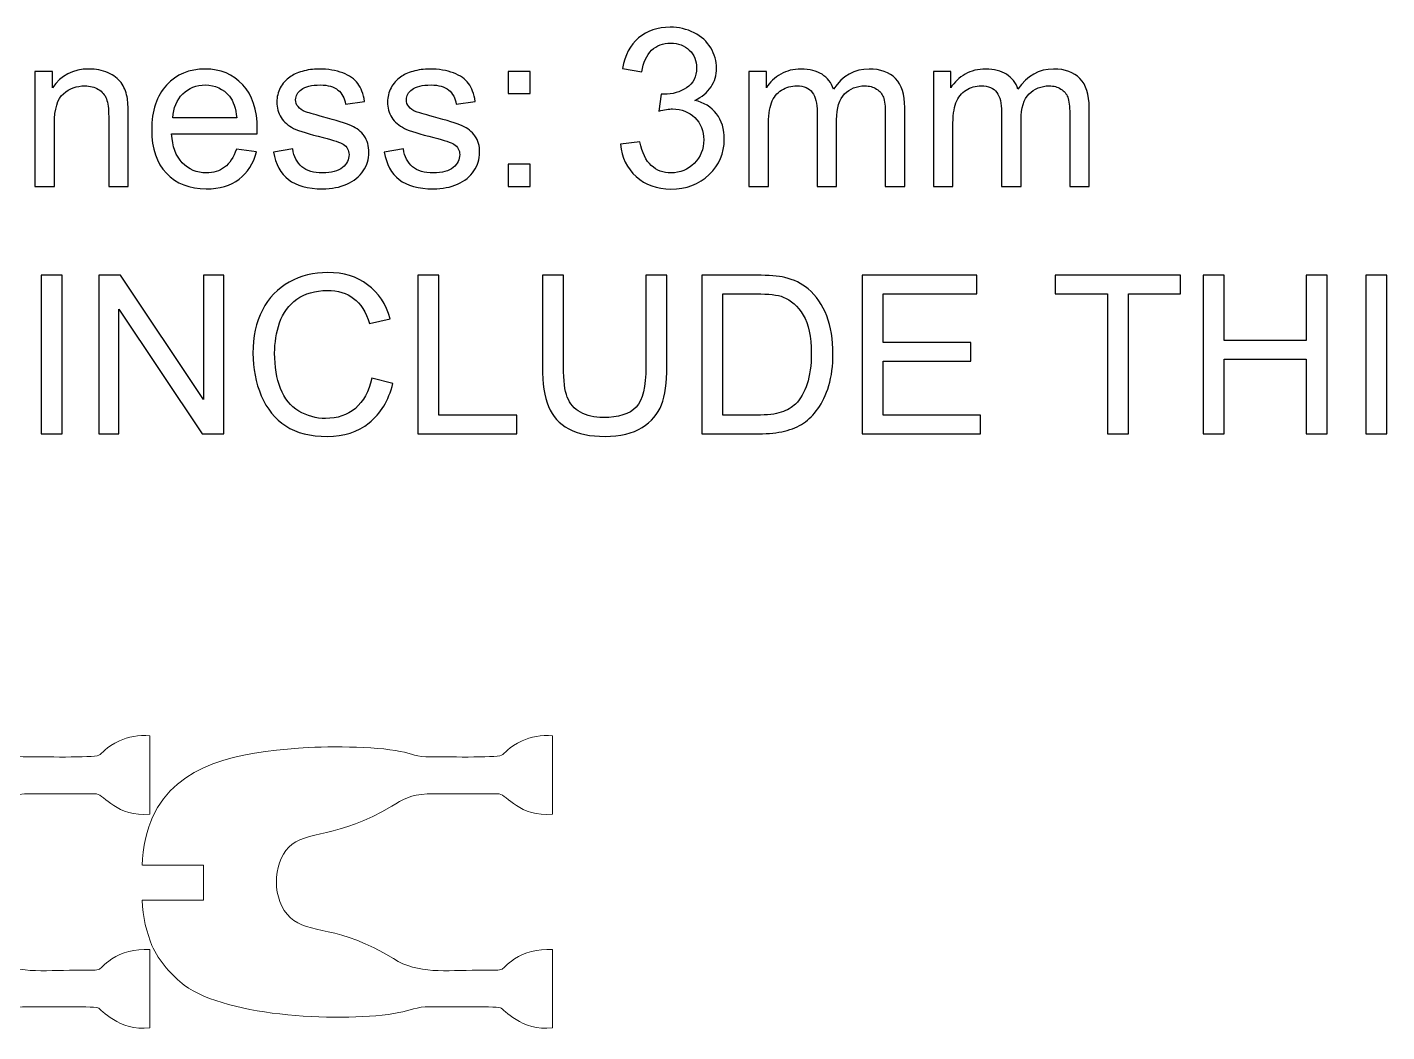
# Model space of a CAD drawing. Header units: centimetres. Extents: x -30.3 to 10.2, y 11.2 to 20.1.
# Drawn here: x -20.66 to -10.26, y 12.38 to 20.06 of the extents above; entities that cross this region are included whole.
import ezdxf

# ---------------------------------------------------------------- set-up
doc = ezdxf.new("R2010")
doc.units = ezdxf.units.CM
doc.header["$MEASUREMENT"] = 0
doc.layers.add('Layer 1', color=7, linetype='Continuous')

msp = doc.modelspace()

# ---------------------------------------------------------------- linework, layer by layer
at = {"layer": 'Layer 1', "color": 22}
for points, knots in [([(-16.12195, 19.16342), (-16.12195, 19.16342), (-15.97294, 19.18374), (-15.97294, 19.18374), (-15.97294, 19.18374), (-15.95572, 19.09908), (-15.92693, 19.03812), (-15.88601, 19.00086), (-15.88601, 19.00086), (-15.84509, 18.96361), (-15.79486, 18.94498), (-15.73531, 18.94498), (-15.73531, 18.94498), (-15.66475, 18.94498), (-15.6052, 18.96925), (-15.55722, 19.0178), (-15.55722, 19.0178), (-15.50925, 19.06634), (-15.48526, 19.12645), (-15.48526, 19.19814), (-15.48526, 19.19814), (-15.48526, 19.26643), (-15.50755, 19.32288), (-15.55243, 19.36747), (-15.55243, 19.36747), (-15.59702, 19.41178), (-15.65374, 19.43407), (-15.72289, 19.43407), (-15.72289, 19.43407), (-15.75111, 19.43407), (-15.78611, 19.42843), (-15.82816, 19.41742), (-15.82816, 19.41742), (-15.82816, 19.41742), (-15.81151, 19.54781), (-15.81151, 19.54781), (-15.81151, 19.54781), (-15.80163, 19.54668), (-15.79344, 19.54612), (-15.78752, 19.54612), (-15.78752, 19.54612), (-15.72374, 19.54612), (-15.66673, 19.56277), (-15.61564, 19.59579), (-15.61564, 19.59579), (-15.56484, 19.62881), (-15.53944, 19.67961), (-15.53944, 19.74819), (-15.53944, 19.74819), (-15.53944, 19.80265), (-15.55807, 19.84781), (-15.59504, 19.88365), (-15.59504, 19.88365), (-15.63201, 19.91949), (-15.67971, 19.93727), (-15.73813, 19.93727), (-15.73813, 19.93727), (-15.79627, 19.93727), (-15.84453, 19.91893), (-15.88319, 19.88224), (-15.88319, 19.88224), (-15.92185, 19.84555), (-15.94669, 19.79052), (-15.9577, 19.71714), (-15.9577, 19.71714), (-15.9577, 19.71714), (-16.10671, 19.74423), (-16.10671, 19.74423), (-16.10671, 19.74423), (-16.08837, 19.84414), (-16.04716, 19.92175), (-15.98253, 19.97679), (-15.98253, 19.97679), (-15.91819, 20.03182), (-15.83775, 20.05919), (-15.7418, 20.05919), (-15.7418, 20.05919), (-15.67576, 20.05919), (-15.6148, 20.04508), (-15.5592, 20.01658), (-15.5592, 20.01658), (-15.50332, 19.98836), (-15.4607, 19.94969), (-15.43135, 19.90087), (-15.43135, 19.90087), (-15.40172, 19.85176), (-15.38704, 19.79983), (-15.38704, 19.7448), (-15.38704, 19.7448), (-15.38704, 19.69259), (-15.40116, 19.64518), (-15.4291, 19.60228), (-15.4291, 19.60228), (-15.45732, 19.55938), (-15.49909, 19.52523), (-15.55412, 19.49983), (-15.55412, 19.49983), (-15.48244, 19.48346), (-15.42684, 19.44903), (-15.38704, 19.39682), (-15.38704, 19.39682), (-15.34753, 19.34489), (-15.32778, 19.27942), (-15.32778, 19.20124), (-15.32778, 19.20124), (-15.32778, 19.09541), (-15.36644, 19.00538), (-15.44349, 18.93172), (-15.44349, 18.93172), (-15.52082, 18.85806), (-15.61847, 18.82137), (-15.73644, 18.82137), (-15.73644, 18.82137), (-15.84283, 18.82137), (-15.93117, 18.85326), (-16.00144, 18.91676), (-16.00144, 18.91676), (-16.072, 18.98026), (-16.11207, 19.06239), (-16.12195, 19.16342)], [0, 0, 0, 0, 0.03225806, 0.03225806, 0.03225806, 0.03225806, 0.06451613, 0.06451613, 0.06451613, 0.06451613, 0.09677419, 0.09677419, 0.09677419, 0.09677419, 0.12903226, 0.12903226, 0.12903226, 0.12903226, 0.16129032, 0.16129032, 0.16129032, 0.16129032, 0.19354839, 0.19354839, 0.19354839, 0.19354839, 0.22580645, 0.22580645, 0.22580645, 0.22580645, 0.25806452, 0.25806452, 0.25806452, 0.25806452, 0.29032258, 0.29032258, 0.29032258, 0.29032258, 0.32258065, 0.32258065, 0.32258065, 0.32258065, 0.35483871, 0.35483871, 0.35483871, 0.35483871, 0.38709677, 0.38709677, 0.38709677, 0.38709677, 0.41935484, 0.41935484, 0.41935484, 0.41935484, 0.4516129, 0.4516129, 0.4516129, 0.4516129, 0.48387097, 0.48387097, 0.48387097, 0.48387097, 0.51612903, 0.51612903, 0.51612903, 0.51612903, 0.5483871, 0.5483871, 0.5483871, 0.5483871, 0.58064516, 0.58064516, 0.58064516, 0.58064516, 0.61290323, 0.61290323, 0.61290323, 0.61290323, 0.64516129, 0.64516129, 0.64516129, 0.64516129, 0.67741935, 0.67741935, 0.67741935, 0.67741935, 0.70967742, 0.70967742, 0.70967742, 0.70967742, 0.74193548, 0.74193548, 0.74193548, 0.74193548, 0.77419355, 0.77419355, 0.77419355, 0.77419355, 0.80645161, 0.80645161, 0.80645161, 0.80645161, 0.83870968, 0.83870968, 0.83870968, 0.83870968, 0.87096774, 0.87096774, 0.87096774, 0.87096774, 0.90322581, 0.90322581, 0.90322581, 0.90322581, 0.93548387, 0.93548387, 0.93548387, 0.93548387, 1, 1, 1, 1]), ([(-20.59911, 18.84169), (-20.59911, 18.84169), (-20.59911, 19.72053), (-20.59911, 19.72053), (-20.59911, 19.72053), (-20.59911, 19.72053), (-20.46534, 19.72053), (-20.46534, 19.72053), (-20.46534, 19.72053), (-20.46534, 19.72053), (-20.46534, 19.59579), (-20.46534, 19.59579), (-20.46534, 19.59579), (-20.40099, 19.69146), (-20.30786, 19.73915), (-20.18622, 19.73915), (-20.18622, 19.73915), (-20.13316, 19.73915), (-20.08462, 19.72956), (-20.04031, 19.71065), (-20.04031, 19.71065), (-19.996, 19.69174), (-19.9627, 19.66662), (-19.94069, 19.63586), (-19.94069, 19.63586), (-19.91867, 19.6051), (-19.90315, 19.56841), (-19.8944, 19.52608), (-19.8944, 19.52608), (-19.88904, 19.49842), (-19.88622, 19.45016), (-19.88622, 19.3813), (-19.88622, 19.3813), (-19.88622, 19.3813), (-19.88622, 18.84169), (-19.88622, 18.84169), (-19.88622, 18.84169), (-19.88622, 18.84169), (-20.03523, 18.84169), (-20.03523, 18.84169), (-20.03523, 18.84169), (-20.03523, 18.84169), (-20.03523, 19.37565), (-20.03523, 19.37565), (-20.03523, 19.37565), (-20.03523, 19.43633), (-20.04088, 19.48177), (-20.05245, 19.51168), (-20.05245, 19.51168), (-20.06402, 19.5416), (-20.08462, 19.56559), (-20.11397, 19.58365), (-20.11397, 19.58365), (-20.14332, 19.60143), (-20.17804, 19.61046), (-20.21755, 19.61046), (-20.21755, 19.61046), (-20.28076, 19.61046), (-20.33523, 19.59042), (-20.38124, 19.55007), (-20.38124, 19.55007), (-20.42724, 19.50999), (-20.4501, 19.43351), (-20.4501, 19.32118), (-20.4501, 19.32118), (-20.4501, 19.32118), (-20.4501, 18.84169), (-20.4501, 18.84169), (-20.4501, 18.84169), (-20.4501, 18.84169), (-20.59911, 18.84169), (-20.59911, 18.84169)], [0, 0, 0, 0, 0.05263158, 0.05263158, 0.05263158, 0.05263158, 0.10526316, 0.10526316, 0.10526316, 0.10526316, 0.15789474, 0.15789474, 0.15789474, 0.15789474, 0.21052632, 0.21052632, 0.21052632, 0.21052632, 0.26315789, 0.26315789, 0.26315789, 0.26315789, 0.31578947, 0.31578947, 0.31578947, 0.31578947, 0.36842105, 0.36842105, 0.36842105, 0.36842105, 0.42105263, 0.42105263, 0.42105263, 0.42105263, 0.47368421, 0.47368421, 0.47368421, 0.47368421, 0.52631579, 0.52631579, 0.52631579, 0.52631579, 0.57894737, 0.57894737, 0.57894737, 0.57894737, 0.63157895, 0.63157895, 0.63157895, 0.63157895, 0.68421053, 0.68421053, 0.68421053, 0.68421053, 0.73684211, 0.73684211, 0.73684211, 0.73684211, 0.78947368, 0.78947368, 0.78947368, 0.78947368, 0.84210526, 0.84210526, 0.84210526, 0.84210526, 0.89473684, 0.89473684, 0.89473684, 0.89473684, 1, 1, 1, 1]), ([(-19.0579, 19.12617), (-19.0579, 19.12617), (-18.90381, 19.10585), (-18.90381, 19.10585), (-18.90381, 19.10585), (-18.9278, 19.01639), (-18.97267, 18.94668), (-19.03815, 18.89729), (-19.03815, 18.89729), (-19.10362, 18.8479), (-19.18716, 18.82306), (-19.28904, 18.82306), (-19.28904, 18.82306), (-19.41717, 18.82306), (-19.51877, 18.86257), (-19.59384, 18.9416), (-19.59384, 18.9416), (-19.66891, 19.02034), (-19.70645, 19.13125), (-19.70645, 19.27377), (-19.70645, 19.27377), (-19.70645, 19.42109), (-19.66863, 19.53567), (-19.59271, 19.61695), (-19.59271, 19.61695), (-19.51679, 19.69852), (-19.4183, 19.73915), (-19.29723, 19.73915), (-19.29723, 19.73915), (-19.1801, 19.73915), (-19.08443, 19.69936), (-19.01021, 19.61949), (-19.01021, 19.61949), (-18.93598, 19.53962), (-18.89873, 19.4273), (-18.89873, 19.28252), (-18.89873, 19.28252), (-18.89873, 19.27377), (-18.89901, 19.26051), (-18.89958, 19.24301), (-18.89958, 19.24301), (-18.89958, 19.24301), (-19.55405, 19.24301), (-19.55405, 19.24301), (-19.55405, 19.24301), (-19.5484, 19.14677), (-19.52131, 19.07283), (-19.4722, 19.02175), (-19.4722, 19.02175), (-19.42338, 18.97067), (-19.36214, 18.94498), (-19.28904, 18.94498), (-19.28904, 18.94498), (-19.23457, 18.94498), (-19.18801, 18.95938), (-19.14962, 18.98816), (-19.14962, 18.98816), (-19.11096, 19.01695), (-19.08048, 19.06295), (-19.0579, 19.12617)], [0, 0, 0, 0, 0.0625, 0.0625, 0.0625, 0.0625, 0.125, 0.125, 0.125, 0.125, 0.1875, 0.1875, 0.1875, 0.1875, 0.25, 0.25, 0.25, 0.25, 0.3125, 0.3125, 0.3125, 0.3125, 0.375, 0.375, 0.375, 0.375, 0.4375, 0.4375, 0.4375, 0.4375, 0.5, 0.5, 0.5, 0.5, 0.5625, 0.5625, 0.5625, 0.5625, 0.625, 0.625, 0.625, 0.625, 0.6875, 0.6875, 0.6875, 0.6875, 0.75, 0.75, 0.75, 0.75, 0.8125, 0.8125, 0.8125, 0.8125, 0.875, 0.875, 0.875, 0.875, 1, 1, 1, 1]), ([(-18.77484, 19.10416), (-18.77484, 19.10416), (-18.62752, 19.12786), (-18.62752, 19.12786), (-18.62752, 19.12786), (-18.61933, 19.06888), (-18.59619, 19.02372), (-18.55837, 18.99211), (-18.55837, 18.99211), (-18.52056, 18.96079), (-18.4675, 18.94498), (-18.39976, 18.94498), (-18.39976, 18.94498), (-18.33118, 18.94498), (-18.28038, 18.95881), (-18.24708, 18.98675), (-18.24708, 18.98675), (-18.21406, 19.01441), (-18.19741, 19.04715), (-18.19741, 19.08468), (-18.19741, 19.08468), (-18.19741, 19.11827), (-18.21237, 19.1448), (-18.242, 19.16399), (-18.242, 19.16399), (-18.26289, 19.17725), (-18.31369, 19.1939), (-18.3944, 19.2145), (-18.3944, 19.2145), (-18.50334, 19.24188), (-18.57869, 19.26559), (-18.62103, 19.28562), (-18.62103, 19.28562), (-18.66308, 19.30594), (-18.69497, 19.3336), (-18.7167, 19.36916), (-18.7167, 19.36916), (-18.73843, 19.40444), (-18.74944, 19.44367), (-18.74944, 19.48657), (-18.74944, 19.48657), (-18.74944, 19.5258), (-18.74041, 19.56192), (-18.72263, 19.59522), (-18.72263, 19.59522), (-18.70456, 19.62852), (-18.68029, 19.65618), (-18.64953, 19.6782), (-18.64953, 19.6782), (-18.62639, 19.69513), (-18.59478, 19.70952), (-18.55499, 19.72137), (-18.55499, 19.72137), (-18.51491, 19.73323), (-18.4723, 19.73915), (-18.42658, 19.73915), (-18.42658, 19.73915), (-18.35771, 19.73915), (-18.29732, 19.72928), (-18.24539, 19.70924), (-18.24539, 19.70924), (-18.19318, 19.68948), (-18.1548, 19.66239), (-18.12996, 19.62852), (-18.12996, 19.62852), (-18.10541, 19.59438), (-18.08819, 19.54894), (-18.07888, 19.49193), (-18.07888, 19.49193), (-18.07888, 19.49193), (-18.2245, 19.47161), (-18.2245, 19.47161), (-18.2245, 19.47161), (-18.231, 19.51733), (-18.25019, 19.55317), (-18.2818, 19.57885), (-18.2818, 19.57885), (-18.3134, 19.60454), (-18.358, 19.61724), (-18.41585, 19.61724), (-18.41585, 19.61724), (-18.48387, 19.61724), (-18.53269, 19.60595), (-18.56176, 19.58337), (-18.56176, 19.58337), (-18.59083, 19.56079), (-18.6055, 19.53426), (-18.6055, 19.50406), (-18.6055, 19.50406), (-18.6055, 19.48487), (-18.59958, 19.46738), (-18.58744, 19.45185), (-18.58744, 19.45185), (-18.57531, 19.43605), (-18.5564, 19.42278), (-18.53043, 19.41234), (-18.53043, 19.41234), (-18.51548, 19.4067), (-18.47201, 19.394), (-18.3992, 19.37424), (-18.3992, 19.37424), (-18.29421, 19.3463), (-18.22084, 19.32316), (-18.17907, 19.30538), (-18.17907, 19.30538), (-18.1373, 19.2876), (-18.10456, 19.26135), (-18.08085, 19.22749), (-18.08085, 19.22749), (-18.05686, 19.19334), (-18.04501, 19.151), (-18.04501, 19.10021), (-18.04501, 19.10021), (-18.04501, 19.05082), (-18.0594, 19.00425), (-18.08847, 18.96051), (-18.08847, 18.96051), (-18.11754, 18.91676), (-18.15931, 18.88289), (-18.21378, 18.85891), (-18.21378, 18.85891), (-18.26853, 18.83492), (-18.33034, 18.82306), (-18.3992, 18.82306), (-18.3992, 18.82306), (-18.51322, 18.82306), (-18.60042, 18.84677), (-18.66025, 18.8939), (-18.66025, 18.8939), (-18.72009, 18.94131), (-18.75819, 19.01131), (-18.77484, 19.10416)], [0, 0, 0, 0, 0.02941176, 0.02941176, 0.02941176, 0.02941176, 0.05882353, 0.05882353, 0.05882353, 0.05882353, 0.08823529, 0.08823529, 0.08823529, 0.08823529, 0.11764706, 0.11764706, 0.11764706, 0.11764706, 0.14705882, 0.14705882, 0.14705882, 0.14705882, 0.17647059, 0.17647059, 0.17647059, 0.17647059, 0.20588235, 0.20588235, 0.20588235, 0.20588235, 0.23529412, 0.23529412, 0.23529412, 0.23529412, 0.26470588, 0.26470588, 0.26470588, 0.26470588, 0.29411765, 0.29411765, 0.29411765, 0.29411765, 0.32352941, 0.32352941, 0.32352941, 0.32352941, 0.35294118, 0.35294118, 0.35294118, 0.35294118, 0.38235294, 0.38235294, 0.38235294, 0.38235294, 0.41176471, 0.41176471, 0.41176471, 0.41176471, 0.44117647, 0.44117647, 0.44117647, 0.44117647, 0.47058824, 0.47058824, 0.47058824, 0.47058824, 0.5, 0.5, 0.5, 0.5, 0.52941176, 0.52941176, 0.52941176, 0.52941176, 0.55882353, 0.55882353, 0.55882353, 0.55882353, 0.58823529, 0.58823529, 0.58823529, 0.58823529, 0.61764706, 0.61764706, 0.61764706, 0.61764706, 0.64705882, 0.64705882, 0.64705882, 0.64705882, 0.67647059, 0.67647059, 0.67647059, 0.67647059, 0.70588235, 0.70588235, 0.70588235, 0.70588235, 0.73529412, 0.73529412, 0.73529412, 0.73529412, 0.76470588, 0.76470588, 0.76470588, 0.76470588, 0.79411765, 0.79411765, 0.79411765, 0.79411765, 0.82352941, 0.82352941, 0.82352941, 0.82352941, 0.85294118, 0.85294118, 0.85294118, 0.85294118, 0.88235294, 0.88235294, 0.88235294, 0.88235294, 0.91176471, 0.91176471, 0.91176471, 0.91176471, 0.94117647, 0.94117647, 0.94117647, 0.94117647, 1, 1, 1, 1]), ([(-17.92817, 19.10416), (-17.92817, 19.10416), (-17.78085, 19.12786), (-17.78085, 19.12786), (-17.78085, 19.12786), (-17.77266, 19.06888), (-17.74952, 19.02372), (-17.7117, 18.99211), (-17.7117, 18.99211), (-17.67389, 18.96079), (-17.62083, 18.94498), (-17.55309, 18.94498), (-17.55309, 18.94498), (-17.48451, 18.94498), (-17.43371, 18.95881), (-17.40041, 18.98675), (-17.40041, 18.98675), (-17.36739, 19.01441), (-17.35074, 19.04715), (-17.35074, 19.08468), (-17.35074, 19.08468), (-17.35074, 19.11827), (-17.3657, 19.1448), (-17.39533, 19.16399), (-17.39533, 19.16399), (-17.41622, 19.17725), (-17.46702, 19.1939), (-17.54773, 19.2145), (-17.54773, 19.2145), (-17.65667, 19.24188), (-17.73202, 19.26559), (-17.77436, 19.28562), (-17.77436, 19.28562), (-17.81641, 19.30594), (-17.8483, 19.3336), (-17.87003, 19.36916), (-17.87003, 19.36916), (-17.89176, 19.40444), (-17.90277, 19.44367), (-17.90277, 19.48657), (-17.90277, 19.48657), (-17.90277, 19.5258), (-17.89374, 19.56192), (-17.87596, 19.59522), (-17.87596, 19.59522), (-17.85789, 19.62852), (-17.83362, 19.65618), (-17.80286, 19.6782), (-17.80286, 19.6782), (-17.77972, 19.69513), (-17.74811, 19.70952), (-17.70832, 19.72137), (-17.70832, 19.72137), (-17.66824, 19.73323), (-17.62563, 19.73915), (-17.57991, 19.73915), (-17.57991, 19.73915), (-17.51104, 19.73915), (-17.45065, 19.72928), (-17.39872, 19.70924), (-17.39872, 19.70924), (-17.34651, 19.68948), (-17.30813, 19.66239), (-17.28329, 19.62852), (-17.28329, 19.62852), (-17.25874, 19.59438), (-17.24152, 19.54894), (-17.23221, 19.49193), (-17.23221, 19.49193), (-17.23221, 19.49193), (-17.37783, 19.47161), (-17.37783, 19.47161), (-17.37783, 19.47161), (-17.38433, 19.51733), (-17.40352, 19.55317), (-17.43513, 19.57885), (-17.43513, 19.57885), (-17.46673, 19.60454), (-17.51133, 19.61724), (-17.56918, 19.61724), (-17.56918, 19.61724), (-17.6372, 19.61724), (-17.68602, 19.60595), (-17.71509, 19.58337), (-17.71509, 19.58337), (-17.74416, 19.56079), (-17.75883, 19.53426), (-17.75883, 19.50406), (-17.75883, 19.50406), (-17.75883, 19.48487), (-17.75291, 19.46738), (-17.74077, 19.45185), (-17.74077, 19.45185), (-17.72864, 19.43605), (-17.70973, 19.42278), (-17.68376, 19.41234), (-17.68376, 19.41234), (-17.66881, 19.4067), (-17.62534, 19.394), (-17.55253, 19.37424), (-17.55253, 19.37424), (-17.44754, 19.3463), (-17.37417, 19.32316), (-17.3324, 19.30538), (-17.3324, 19.30538), (-17.29063, 19.2876), (-17.25789, 19.26135), (-17.23418, 19.22749), (-17.23418, 19.22749), (-17.21019, 19.19334), (-17.19834, 19.151), (-17.19834, 19.10021), (-17.19834, 19.10021), (-17.19834, 19.05082), (-17.21273, 19.00425), (-17.2418, 18.96051), (-17.2418, 18.96051), (-17.27087, 18.91676), (-17.31264, 18.88289), (-17.36711, 18.85891), (-17.36711, 18.85891), (-17.42186, 18.83492), (-17.48367, 18.82306), (-17.55253, 18.82306), (-17.55253, 18.82306), (-17.66655, 18.82306), (-17.75375, 18.84677), (-17.81358, 18.8939), (-17.81358, 18.8939), (-17.87342, 18.94131), (-17.91152, 19.01131), (-17.92817, 19.10416)], [0, 0, 0, 0, 0.02941176, 0.02941176, 0.02941176, 0.02941176, 0.05882353, 0.05882353, 0.05882353, 0.05882353, 0.08823529, 0.08823529, 0.08823529, 0.08823529, 0.11764706, 0.11764706, 0.11764706, 0.11764706, 0.14705882, 0.14705882, 0.14705882, 0.14705882, 0.17647059, 0.17647059, 0.17647059, 0.17647059, 0.20588235, 0.20588235, 0.20588235, 0.20588235, 0.23529412, 0.23529412, 0.23529412, 0.23529412, 0.26470588, 0.26470588, 0.26470588, 0.26470588, 0.29411765, 0.29411765, 0.29411765, 0.29411765, 0.32352941, 0.32352941, 0.32352941, 0.32352941, 0.35294118, 0.35294118, 0.35294118, 0.35294118, 0.38235294, 0.38235294, 0.38235294, 0.38235294, 0.41176471, 0.41176471, 0.41176471, 0.41176471, 0.44117647, 0.44117647, 0.44117647, 0.44117647, 0.47058824, 0.47058824, 0.47058824, 0.47058824, 0.5, 0.5, 0.5, 0.5, 0.52941176, 0.52941176, 0.52941176, 0.52941176, 0.55882353, 0.55882353, 0.55882353, 0.55882353, 0.58823529, 0.58823529, 0.58823529, 0.58823529, 0.61764706, 0.61764706, 0.61764706, 0.61764706, 0.64705882, 0.64705882, 0.64705882, 0.64705882, 0.67647059, 0.67647059, 0.67647059, 0.67647059, 0.70588235, 0.70588235, 0.70588235, 0.70588235, 0.73529412, 0.73529412, 0.73529412, 0.73529412, 0.76470588, 0.76470588, 0.76470588, 0.76470588, 0.79411765, 0.79411765, 0.79411765, 0.79411765, 0.82352941, 0.82352941, 0.82352941, 0.82352941, 0.85294118, 0.85294118, 0.85294118, 0.85294118, 0.88235294, 0.88235294, 0.88235294, 0.88235294, 0.91176471, 0.91176471, 0.91176471, 0.91176471, 0.94117647, 0.94117647, 0.94117647, 0.94117647, 1, 1, 1, 1]), ([(-16.98159, 19.5512), (-16.98159, 19.5512), (-16.98159, 19.72053), (-16.98159, 19.72053), (-16.98159, 19.72053), (-16.98159, 19.72053), (-16.81226, 19.72053), (-16.81226, 19.72053), (-16.81226, 19.72053), (-16.81226, 19.72053), (-16.81226, 19.5512), (-16.81226, 19.5512), (-16.81226, 19.5512), (-16.81226, 19.5512), (-16.98159, 19.5512), (-16.98159, 19.5512)], [0, 0, 0, 0, 0.2, 0.2, 0.2, 0.2, 0.4, 0.4, 0.4, 0.4, 0.6, 0.6, 0.6, 0.6, 1, 1, 1, 1]), ([(-15.13954, 18.84169), (-15.13954, 18.84169), (-15.13954, 19.72053), (-15.13954, 19.72053), (-15.13954, 19.72053), (-15.13954, 19.72053), (-15.00577, 19.72053), (-15.00577, 19.72053), (-15.00577, 19.72053), (-15.00577, 19.72053), (-15.00577, 19.59635), (-15.00577, 19.59635), (-15.00577, 19.59635), (-14.97839, 19.63925), (-14.9417, 19.67396), (-14.89598, 19.69993), (-14.89598, 19.69993), (-14.85026, 19.72617), (-14.79833, 19.73915), (-14.73991, 19.73915), (-14.73991, 19.73915), (-14.675, 19.73915), (-14.62166, 19.72561), (-14.58018, 19.6988), (-14.58018, 19.6988), (-14.53869, 19.6717), (-14.50934, 19.63417), (-14.49241, 19.58563), (-14.49241, 19.58563), (-14.42241, 19.68807), (-14.33182, 19.73915), (-14.22006, 19.73915), (-14.22006, 19.73915), (-14.13257, 19.73915), (-14.06512, 19.71517), (-14.01827, 19.66691), (-14.01827, 19.66691), (-13.97114, 19.61865), (-13.94744, 19.54442), (-13.94744, 19.44423), (-13.94744, 19.44423), (-13.94744, 19.44423), (-13.94744, 18.84169), (-13.94744, 18.84169), (-13.94744, 18.84169), (-13.94744, 18.84169), (-14.09645, 18.84169), (-14.09645, 18.84169), (-14.09645, 18.84169), (-14.09645, 18.84169), (-14.09645, 19.39484), (-14.09645, 19.39484), (-14.09645, 19.39484), (-14.09645, 19.45411), (-14.10153, 19.49701), (-14.11112, 19.52326), (-14.11112, 19.52326), (-14.12072, 19.5495), (-14.13822, 19.57039), (-14.1639, 19.58647), (-14.1639, 19.58647), (-14.1893, 19.60256), (-14.21922, 19.61046), (-14.25336, 19.61046), (-14.25336, 19.61046), (-14.31545, 19.61046), (-14.36682, 19.58986), (-14.40774, 19.54894), (-14.40774, 19.54894), (-14.44866, 19.50773), (-14.46898, 19.44198), (-14.46898, 19.35166), (-14.46898, 19.35166), (-14.46898, 19.35166), (-14.46898, 18.84169), (-14.46898, 18.84169), (-14.46898, 18.84169), (-14.46898, 18.84169), (-14.61799, 18.84169), (-14.61799, 18.84169), (-14.61799, 18.84169), (-14.61799, 18.84169), (-14.61799, 19.41206), (-14.61799, 19.41206), (-14.61799, 19.41206), (-14.61799, 19.4781), (-14.63013, 19.52777), (-14.6544, 19.56079), (-14.6544, 19.56079), (-14.67867, 19.59381), (-14.71847, 19.61046), (-14.7735, 19.61046), (-14.7735, 19.61046), (-14.81527, 19.61046), (-14.85393, 19.59946), (-14.88949, 19.57744), (-14.88949, 19.57744), (-14.92505, 19.55543), (-14.95073, 19.52326), (-14.96682, 19.48064), (-14.96682, 19.48064), (-14.98262, 19.43831), (-14.99053, 19.37706), (-14.99053, 19.2972), (-14.99053, 19.2972), (-14.99053, 19.2972), (-14.99053, 18.84169), (-14.99053, 18.84169), (-14.99053, 18.84169), (-14.99053, 18.84169), (-15.13954, 18.84169), (-15.13954, 18.84169)], [0, 0, 0, 0, 0.03448276, 0.03448276, 0.03448276, 0.03448276, 0.06896552, 0.06896552, 0.06896552, 0.06896552, 0.10344828, 0.10344828, 0.10344828, 0.10344828, 0.13793103, 0.13793103, 0.13793103, 0.13793103, 0.17241379, 0.17241379, 0.17241379, 0.17241379, 0.20689655, 0.20689655, 0.20689655, 0.20689655, 0.24137931, 0.24137931, 0.24137931, 0.24137931, 0.27586207, 0.27586207, 0.27586207, 0.27586207, 0.31034483, 0.31034483, 0.31034483, 0.31034483, 0.34482759, 0.34482759, 0.34482759, 0.34482759, 0.37931034, 0.37931034, 0.37931034, 0.37931034, 0.4137931, 0.4137931, 0.4137931, 0.4137931, 0.44827586, 0.44827586, 0.44827586, 0.44827586, 0.48275862, 0.48275862, 0.48275862, 0.48275862, 0.51724138, 0.51724138, 0.51724138, 0.51724138, 0.55172414, 0.55172414, 0.55172414, 0.55172414, 0.5862069, 0.5862069, 0.5862069, 0.5862069, 0.62068966, 0.62068966, 0.62068966, 0.62068966, 0.65517241, 0.65517241, 0.65517241, 0.65517241, 0.68965517, 0.68965517, 0.68965517, 0.68965517, 0.72413793, 0.72413793, 0.72413793, 0.72413793, 0.75862069, 0.75862069, 0.75862069, 0.75862069, 0.79310345, 0.79310345, 0.79310345, 0.79310345, 0.82758621, 0.82758621, 0.82758621, 0.82758621, 0.86206897, 0.86206897, 0.86206897, 0.86206897, 0.89655172, 0.89655172, 0.89655172, 0.89655172, 0.93103448, 0.93103448, 0.93103448, 0.93103448, 1, 1, 1, 1]), ([(-13.729, 18.84169), (-13.729, 18.84169), (-13.729, 19.72053), (-13.729, 19.72053), (-13.729, 19.72053), (-13.729, 19.72053), (-13.59523, 19.72053), (-13.59523, 19.72053), (-13.59523, 19.72053), (-13.59523, 19.72053), (-13.59523, 19.59635), (-13.59523, 19.59635), (-13.59523, 19.59635), (-13.56785, 19.63925), (-13.53116, 19.67396), (-13.48544, 19.69993), (-13.48544, 19.69993), (-13.43972, 19.72617), (-13.38779, 19.73915), (-13.32937, 19.73915), (-13.32937, 19.73915), (-13.26446, 19.73915), (-13.21112, 19.72561), (-13.16964, 19.6988), (-13.16964, 19.6988), (-13.12815, 19.6717), (-13.0988, 19.63417), (-13.08187, 19.58563), (-13.08187, 19.58563), (-13.01187, 19.68807), (-12.92128, 19.73915), (-12.80952, 19.73915), (-12.80952, 19.73915), (-12.72203, 19.73915), (-12.65458, 19.71517), (-12.60773, 19.66691), (-12.60773, 19.66691), (-12.5606, 19.61865), (-12.5369, 19.54442), (-12.5369, 19.44423), (-12.5369, 19.44423), (-12.5369, 19.44423), (-12.5369, 18.84169), (-12.5369, 18.84169), (-12.5369, 18.84169), (-12.5369, 18.84169), (-12.68591, 18.84169), (-12.68591, 18.84169), (-12.68591, 18.84169), (-12.68591, 18.84169), (-12.68591, 19.39484), (-12.68591, 19.39484), (-12.68591, 19.39484), (-12.68591, 19.45411), (-12.69099, 19.49701), (-12.70058, 19.52326), (-12.70058, 19.52326), (-12.71018, 19.5495), (-12.72768, 19.57039), (-12.75336, 19.58647), (-12.75336, 19.58647), (-12.77876, 19.60256), (-12.80868, 19.61046), (-12.84282, 19.61046), (-12.84282, 19.61046), (-12.90491, 19.61046), (-12.95628, 19.58986), (-12.9972, 19.54894), (-12.9972, 19.54894), (-13.03812, 19.50773), (-13.05844, 19.44198), (-13.05844, 19.35166), (-13.05844, 19.35166), (-13.05844, 19.35166), (-13.05844, 18.84169), (-13.05844, 18.84169), (-13.05844, 18.84169), (-13.05844, 18.84169), (-13.20745, 18.84169), (-13.20745, 18.84169), (-13.20745, 18.84169), (-13.20745, 18.84169), (-13.20745, 19.41206), (-13.20745, 19.41206), (-13.20745, 19.41206), (-13.20745, 19.4781), (-13.21959, 19.52777), (-13.24386, 19.56079), (-13.24386, 19.56079), (-13.26813, 19.59381), (-13.30793, 19.61046), (-13.36296, 19.61046), (-13.36296, 19.61046), (-13.40473, 19.61046), (-13.44339, 19.59946), (-13.47895, 19.57744), (-13.47895, 19.57744), (-13.51451, 19.55543), (-13.54019, 19.52326), (-13.55628, 19.48064), (-13.55628, 19.48064), (-13.57208, 19.43831), (-13.57999, 19.37706), (-13.57999, 19.2972), (-13.57999, 19.2972), (-13.57999, 19.2972), (-13.57999, 18.84169), (-13.57999, 18.84169), (-13.57999, 18.84169), (-13.57999, 18.84169), (-13.729, 18.84169), (-13.729, 18.84169)], [0, 0, 0, 0, 0.03448276, 0.03448276, 0.03448276, 0.03448276, 0.06896552, 0.06896552, 0.06896552, 0.06896552, 0.10344828, 0.10344828, 0.10344828, 0.10344828, 0.13793103, 0.13793103, 0.13793103, 0.13793103, 0.17241379, 0.17241379, 0.17241379, 0.17241379, 0.20689655, 0.20689655, 0.20689655, 0.20689655, 0.24137931, 0.24137931, 0.24137931, 0.24137931, 0.27586207, 0.27586207, 0.27586207, 0.27586207, 0.31034483, 0.31034483, 0.31034483, 0.31034483, 0.34482759, 0.34482759, 0.34482759, 0.34482759, 0.37931034, 0.37931034, 0.37931034, 0.37931034, 0.4137931, 0.4137931, 0.4137931, 0.4137931, 0.44827586, 0.44827586, 0.44827586, 0.44827586, 0.48275862, 0.48275862, 0.48275862, 0.48275862, 0.51724138, 0.51724138, 0.51724138, 0.51724138, 0.55172414, 0.55172414, 0.55172414, 0.55172414, 0.5862069, 0.5862069, 0.5862069, 0.5862069, 0.62068966, 0.62068966, 0.62068966, 0.62068966, 0.65517241, 0.65517241, 0.65517241, 0.65517241, 0.68965517, 0.68965517, 0.68965517, 0.68965517, 0.72413793, 0.72413793, 0.72413793, 0.72413793, 0.75862069, 0.75862069, 0.75862069, 0.75862069, 0.79310345, 0.79310345, 0.79310345, 0.79310345, 0.82758621, 0.82758621, 0.82758621, 0.82758621, 0.86206897, 0.86206897, 0.86206897, 0.86206897, 0.89655172, 0.89655172, 0.89655172, 0.89655172, 0.93103448, 0.93103448, 0.93103448, 0.93103448, 1, 1, 1, 1]), ([(-19.54558, 19.36493), (-19.54558, 19.36493), (-19.05621, 19.36493), (-19.05621, 19.36493), (-19.05621, 19.36493), (-19.0627, 19.43887), (-19.08161, 19.49419), (-19.11237, 19.53116), (-19.11237, 19.53116), (-19.1595, 19.58845), (-19.22103, 19.61724), (-19.29638, 19.61724), (-19.29638, 19.61724), (-19.36468, 19.61724), (-19.42197, 19.59438), (-19.46853, 19.54866), (-19.46853, 19.54866), (-19.51482, 19.50294), (-19.5405, 19.44169), (-19.54558, 19.36493)], [0, 0, 0, 0, 0.16666667, 0.16666667, 0.16666667, 0.16666667, 0.33333333, 0.33333333, 0.33333333, 0.33333333, 0.5, 0.5, 0.5, 0.5, 0.66666667, 0.66666667, 0.66666667, 0.66666667, 1, 1, 1, 1]), ([(-16.98159, 18.84169), (-16.98159, 18.84169), (-16.98159, 19.01102), (-16.98159, 19.01102), (-16.98159, 19.01102), (-16.98159, 19.01102), (-16.81226, 19.01102), (-16.81226, 19.01102), (-16.81226, 19.01102), (-16.81226, 19.01102), (-16.81226, 18.84169), (-16.81226, 18.84169), (-16.81226, 18.84169), (-16.81226, 18.84169), (-16.98159, 18.84169), (-16.98159, 18.84169)], [0, 0, 0, 0, 0.2, 0.2, 0.2, 0.2, 0.4, 0.4, 0.4, 0.4, 0.6, 0.6, 0.6, 0.6, 1, 1, 1, 1]), ([(-20.55255, 16.94997), (-20.55255, 16.94997), (-20.55255, 18.16239), (-20.55255, 18.16239), (-20.55255, 18.16239), (-20.55255, 18.16239), (-20.39168, 18.16239), (-20.39168, 18.16239), (-20.39168, 18.16239), (-20.39168, 18.16239), (-20.39168, 16.94997), (-20.39168, 16.94997), (-20.39168, 16.94997), (-20.39168, 16.94997), (-20.55255, 16.94997), (-20.55255, 16.94997)], [0, 0, 0, 0, 0.2, 0.2, 0.2, 0.2, 0.4, 0.4, 0.4, 0.4, 0.6, 0.6, 0.6, 0.6, 1, 1, 1, 1]), ([(-20.11088, 16.94997), (-20.11088, 16.94997), (-20.11088, 18.16239), (-20.11088, 18.16239), (-20.11088, 18.16239), (-20.11088, 18.16239), (-19.94606, 18.16239), (-19.94606, 18.16239), (-19.94606, 18.16239), (-19.94606, 18.16239), (-19.30993, 17.21074), (-19.30993, 17.21074), (-19.30993, 17.21074), (-19.30993, 17.21074), (-19.30993, 18.16239), (-19.30993, 18.16239), (-19.30993, 18.16239), (-19.30993, 18.16239), (-19.15584, 18.16239), (-19.15584, 18.16239), (-19.15584, 18.16239), (-19.15584, 18.16239), (-19.15584, 16.94997), (-19.15584, 16.94997), (-19.15584, 16.94997), (-19.15584, 16.94997), (-19.32066, 16.94997), (-19.32066, 16.94997), (-19.32066, 16.94997), (-19.32066, 16.94997), (-19.95678, 17.90162), (-19.95678, 17.90162), (-19.95678, 17.90162), (-19.95678, 17.90162), (-19.95678, 16.94997), (-19.95678, 16.94997), (-19.95678, 16.94997), (-19.95678, 16.94997), (-20.11088, 16.94997), (-20.11088, 16.94997)], [0, 0, 0, 0, 0.09090909, 0.09090909, 0.09090909, 0.09090909, 0.18181818, 0.18181818, 0.18181818, 0.18181818, 0.27272727, 0.27272727, 0.27272727, 0.27272727, 0.36363636, 0.36363636, 0.36363636, 0.36363636, 0.45454545, 0.45454545, 0.45454545, 0.45454545, 0.54545455, 0.54545455, 0.54545455, 0.54545455, 0.63636364, 0.63636364, 0.63636364, 0.63636364, 0.72727273, 0.72727273, 0.72727273, 0.72727273, 0.81818182, 0.81818182, 0.81818182, 0.81818182, 1, 1, 1, 1]), ([(-18.02272, 17.37528), (-18.02272, 17.37528), (-17.86185, 17.33464), (-17.86185, 17.33464), (-17.86185, 17.33464), (-17.89543, 17.20284), (-17.95583, 17.10265), (-18.04304, 17.03351), (-18.04304, 17.03351), (-18.13024, 16.96436), (-18.23692, 16.92965), (-18.36307, 16.92965), (-18.36307, 16.92965), (-18.49346, 16.92965), (-18.59958, 16.95618), (-18.68142, 17.00952), (-18.68142, 17.00952), (-18.76326, 17.06258), (-18.82535, 17.13962), (-18.86797, 17.24038), (-18.86797, 17.24038), (-18.91058, 17.34141), (-18.93203, 17.4495), (-18.93203, 17.56521), (-18.93203, 17.56521), (-18.93203, 17.69137), (-18.90804, 17.80143), (-18.85978, 17.89541), (-18.85978, 17.89541), (-18.81152, 17.98939), (-18.74294, 18.06079), (-18.65405, 18.10962), (-18.65405, 18.10962), (-18.56515, 18.15844), (-18.46721, 18.18271), (-18.36053, 18.18271), (-18.36053, 18.18271), (-18.23918, 18.18271), (-18.1373, 18.15195), (-18.05489, 18.09015), (-18.05489, 18.09015), (-17.9722, 18.02834), (-17.91462, 17.9417), (-17.88217, 17.82994), (-17.88217, 17.82994), (-17.88217, 17.82994), (-18.03965, 17.79268), (-18.03965, 17.79268), (-18.03965, 17.79268), (-18.06759, 17.88074), (-18.10851, 17.94508), (-18.16185, 17.98516), (-18.16185, 17.98516), (-18.21519, 18.02552), (-18.28236, 18.04555), (-18.36336, 18.04555), (-18.36336, 18.04555), (-18.45621, 18.04555), (-18.5341, 18.02326), (-18.59647, 17.97867), (-18.59647, 17.97867), (-18.65884, 17.93408), (-18.70287, 17.87396), (-18.72799, 17.79889), (-18.72799, 17.79889), (-18.75339, 17.72354), (-18.76609, 17.64593), (-18.76609, 17.56606), (-18.76609, 17.56606), (-18.76609, 17.46305), (-18.75113, 17.37302), (-18.72121, 17.29626), (-18.72121, 17.29626), (-18.6913, 17.21921), (-18.64473, 17.16192), (-18.58151, 17.12382), (-18.58151, 17.12382), (-18.5183, 17.08572), (-18.45, 17.06681), (-18.37634, 17.06681), (-18.37634, 17.06681), (-18.28659, 17.06681), (-18.21096, 17.09277), (-18.14887, 17.14442), (-18.14887, 17.14442), (-18.08678, 17.19635), (-18.04473, 17.27311), (-18.02272, 17.37528)], [0, 0, 0, 0, 0.04347826, 0.04347826, 0.04347826, 0.04347826, 0.08695652, 0.08695652, 0.08695652, 0.08695652, 0.13043478, 0.13043478, 0.13043478, 0.13043478, 0.17391304, 0.17391304, 0.17391304, 0.17391304, 0.2173913, 0.2173913, 0.2173913, 0.2173913, 0.26086957, 0.26086957, 0.26086957, 0.26086957, 0.30434783, 0.30434783, 0.30434783, 0.30434783, 0.34782609, 0.34782609, 0.34782609, 0.34782609, 0.39130435, 0.39130435, 0.39130435, 0.39130435, 0.43478261, 0.43478261, 0.43478261, 0.43478261, 0.47826087, 0.47826087, 0.47826087, 0.47826087, 0.52173913, 0.52173913, 0.52173913, 0.52173913, 0.56521739, 0.56521739, 0.56521739, 0.56521739, 0.60869565, 0.60869565, 0.60869565, 0.60869565, 0.65217391, 0.65217391, 0.65217391, 0.65217391, 0.69565217, 0.69565217, 0.69565217, 0.69565217, 0.73913043, 0.73913043, 0.73913043, 0.73913043, 0.7826087, 0.7826087, 0.7826087, 0.7826087, 0.82608696, 0.82608696, 0.82608696, 0.82608696, 0.86956522, 0.86956522, 0.86956522, 0.86956522, 0.91304348, 0.91304348, 0.91304348, 0.91304348, 1, 1, 1, 1]), ([(-17.67022, 16.94997), (-17.67022, 16.94997), (-17.67022, 18.16239), (-17.67022, 18.16239), (-17.67022, 18.16239), (-17.67022, 18.16239), (-17.50935, 18.16239), (-17.50935, 18.16239), (-17.50935, 18.16239), (-17.50935, 18.16239), (-17.50935, 17.09221), (-17.50935, 17.09221), (-17.50935, 17.09221), (-17.50935, 17.09221), (-16.9133, 17.09221), (-16.9133, 17.09221), (-16.9133, 17.09221), (-16.9133, 17.09221), (-16.9133, 16.94997), (-16.9133, 16.94997), (-16.9133, 16.94997), (-16.9133, 16.94997), (-17.67022, 16.94997), (-17.67022, 16.94997)], [0, 0, 0, 0, 0.14285714, 0.14285714, 0.14285714, 0.14285714, 0.28571429, 0.28571429, 0.28571429, 0.28571429, 0.42857143, 0.42857143, 0.42857143, 0.42857143, 0.57142857, 0.57142857, 0.57142857, 0.57142857, 0.71428571, 0.71428571, 0.71428571, 0.71428571, 1, 1, 1, 1]), ([(-15.9275, 18.16239), (-15.9275, 18.16239), (-15.76664, 18.16239), (-15.76664, 18.16239), (-15.76664, 18.16239), (-15.76664, 18.16239), (-15.76664, 17.4622), (-15.76664, 17.4622), (-15.76664, 17.4622), (-15.76664, 17.34028), (-15.78046, 17.24348), (-15.80784, 17.1718), (-15.80784, 17.1718), (-15.8355, 17.10039), (-15.88517, 17.04197), (-15.95685, 16.9971), (-15.95685, 16.9971), (-16.02882, 16.95223), (-16.1228, 16.92965), (-16.23964, 16.92965), (-16.23964, 16.92965), (-16.35281, 16.92965), (-16.44566, 16.94912), (-16.51763, 16.98835), (-16.51763, 16.98835), (-16.58988, 17.02758), (-16.64124, 17.08403), (-16.672, 17.15825), (-16.672, 17.15825), (-16.70276, 17.23247), (-16.71829, 17.33379), (-16.71829, 17.4622), (-16.71829, 17.4622), (-16.71829, 17.4622), (-16.71829, 18.16239), (-16.71829, 18.16239), (-16.71829, 18.16239), (-16.71829, 18.16239), (-16.55742, 18.16239), (-16.55742, 18.16239), (-16.55742, 18.16239), (-16.55742, 18.16239), (-16.55742, 17.46248), (-16.55742, 17.46248), (-16.55742, 17.46248), (-16.55742, 17.35722), (-16.54754, 17.27932), (-16.52807, 17.22965), (-16.52807, 17.22965), (-16.5086, 17.1797), (-16.47529, 17.14103), (-16.4276, 17.11422), (-16.4276, 17.11422), (-16.38019, 17.08713), (-16.32205, 17.07358), (-16.25347, 17.07358), (-16.25347, 17.07358), (-16.13606, 17.07358), (-16.05224, 17.10039), (-16.00229, 17.15373), (-16.00229, 17.15373), (-15.95234, 17.20736), (-15.9275, 17.31008), (-15.9275, 17.46248), (-15.9275, 17.46248), (-15.9275, 17.46248), (-15.9275, 18.16239), (-15.9275, 18.16239)], [0, 0, 0, 0, 0.05555556, 0.05555556, 0.05555556, 0.05555556, 0.11111111, 0.11111111, 0.11111111, 0.11111111, 0.16666667, 0.16666667, 0.16666667, 0.16666667, 0.22222222, 0.22222222, 0.22222222, 0.22222222, 0.27777778, 0.27777778, 0.27777778, 0.27777778, 0.33333333, 0.33333333, 0.33333333, 0.33333333, 0.38888889, 0.38888889, 0.38888889, 0.38888889, 0.44444444, 0.44444444, 0.44444444, 0.44444444, 0.5, 0.5, 0.5, 0.5, 0.55555556, 0.55555556, 0.55555556, 0.55555556, 0.61111111, 0.61111111, 0.61111111, 0.61111111, 0.66666667, 0.66666667, 0.66666667, 0.66666667, 0.72222222, 0.72222222, 0.72222222, 0.72222222, 0.77777778, 0.77777778, 0.77777778, 0.77777778, 0.83333333, 0.83333333, 0.83333333, 0.83333333, 0.88888889, 0.88888889, 0.88888889, 0.88888889, 1, 1, 1, 1]), ([(-15.4988, 16.94997), (-15.4988, 16.94997), (-15.4988, 18.16239), (-15.4988, 18.16239), (-15.4988, 18.16239), (-15.4988, 18.16239), (-15.08112, 18.16239), (-15.08112, 18.16239), (-15.08112, 18.16239), (-14.98685, 18.16239), (-14.91489, 18.15675), (-14.86522, 18.14518), (-14.86522, 18.14518), (-14.79579, 18.12909), (-14.73652, 18.10002), (-14.68742, 18.05825), (-14.68742, 18.05825), (-14.62335, 18.00407), (-14.57566, 17.93521), (-14.54405, 17.8511), (-14.54405, 17.8511), (-14.51216, 17.767), (-14.49635, 17.67076), (-14.49635, 17.56267), (-14.49635, 17.56267), (-14.49635, 17.47067), (-14.50708, 17.38911), (-14.52853, 17.31799), (-14.52853, 17.31799), (-14.54997, 17.24687), (-14.57763, 17.18788), (-14.61122, 17.14132), (-14.61122, 17.14132), (-14.64508, 17.09475), (-14.68177, 17.05806), (-14.72185, 17.03153), (-14.72185, 17.03153), (-14.76164, 17.00472), (-14.8099, 16.9844), (-14.86634, 16.97057), (-14.86634, 16.97057), (-14.92307, 16.95674), (-14.98798, 16.94997), (-15.06136, 16.94997), (-15.06136, 16.94997), (-15.06136, 16.94997), (-15.4988, 16.94997), (-15.4988, 16.94997)], [0, 0, 0, 0, 0.07692308, 0.07692308, 0.07692308, 0.07692308, 0.15384615, 0.15384615, 0.15384615, 0.15384615, 0.23076923, 0.23076923, 0.23076923, 0.23076923, 0.30769231, 0.30769231, 0.30769231, 0.30769231, 0.38461538, 0.38461538, 0.38461538, 0.38461538, 0.46153846, 0.46153846, 0.46153846, 0.46153846, 0.53846154, 0.53846154, 0.53846154, 0.53846154, 0.61538462, 0.61538462, 0.61538462, 0.61538462, 0.69230769, 0.69230769, 0.69230769, 0.69230769, 0.76923077, 0.76923077, 0.76923077, 0.76923077, 0.84615385, 0.84615385, 0.84615385, 0.84615385, 1, 1, 1, 1]), ([(-14.27255, 16.94997), (-14.27255, 16.94997), (-14.27255, 18.16239), (-14.27255, 18.16239), (-14.27255, 18.16239), (-14.27255, 18.16239), (-13.3971, 18.16239), (-13.3971, 18.16239), (-13.3971, 18.16239), (-13.3971, 18.16239), (-13.3971, 18.02015), (-13.3971, 18.02015), (-13.3971, 18.02015), (-13.3971, 18.02015), (-14.11168, 18.02015), (-14.11168, 18.02015), (-14.11168, 18.02015), (-14.11168, 18.02015), (-14.11168, 17.64762), (-14.11168, 17.64762), (-14.11168, 17.64762), (-14.11168, 17.64762), (-13.44282, 17.64762), (-13.44282, 17.64762), (-13.44282, 17.64762), (-13.44282, 17.64762), (-13.44282, 17.50538), (-13.44282, 17.50538), (-13.44282, 17.50538), (-13.44282, 17.50538), (-14.11168, 17.50538), (-14.11168, 17.50538), (-14.11168, 17.50538), (-14.11168, 17.50538), (-14.11168, 17.09221), (-14.11168, 17.09221), (-14.11168, 17.09221), (-14.11168, 17.09221), (-13.36831, 17.09221), (-13.36831, 17.09221), (-13.36831, 17.09221), (-13.36831, 17.09221), (-13.36831, 16.94997), (-13.36831, 16.94997), (-13.36831, 16.94997), (-13.36831, 16.94997), (-14.27255, 16.94997), (-14.27255, 16.94997)], [0, 0, 0, 0, 0.07692308, 0.07692308, 0.07692308, 0.07692308, 0.15384615, 0.15384615, 0.15384615, 0.15384615, 0.23076923, 0.23076923, 0.23076923, 0.23076923, 0.30769231, 0.30769231, 0.30769231, 0.30769231, 0.38461538, 0.38461538, 0.38461538, 0.38461538, 0.46153846, 0.46153846, 0.46153846, 0.46153846, 0.53846154, 0.53846154, 0.53846154, 0.53846154, 0.61538462, 0.61538462, 0.61538462, 0.61538462, 0.69230769, 0.69230769, 0.69230769, 0.69230769, 0.76923077, 0.76923077, 0.76923077, 0.76923077, 0.84615385, 0.84615385, 0.84615385, 0.84615385, 1, 1, 1, 1]), ([(-12.39832, 16.94997), (-12.39832, 16.94997), (-12.39832, 18.02015), (-12.39832, 18.02015), (-12.39832, 18.02015), (-12.39832, 18.02015), (-12.79794, 18.02015), (-12.79794, 18.02015), (-12.79794, 18.02015), (-12.79794, 18.02015), (-12.79794, 18.16239), (-12.79794, 18.16239), (-12.79794, 18.16239), (-12.79794, 18.16239), (-11.83783, 18.16239), (-11.83783, 18.16239), (-11.83783, 18.16239), (-11.83783, 18.16239), (-11.83783, 18.02015), (-11.83783, 18.02015), (-11.83783, 18.02015), (-11.83783, 18.02015), (-12.23745, 18.02015), (-12.23745, 18.02015), (-12.23745, 18.02015), (-12.23745, 18.02015), (-12.23745, 16.94997), (-12.23745, 16.94997), (-12.23745, 16.94997), (-12.23745, 16.94997), (-12.39832, 16.94997), (-12.39832, 16.94997)], [0, 0, 0, 0, 0.11111111, 0.11111111, 0.11111111, 0.11111111, 0.22222222, 0.22222222, 0.22222222, 0.22222222, 0.33333333, 0.33333333, 0.33333333, 0.33333333, 0.44444444, 0.44444444, 0.44444444, 0.44444444, 0.55555556, 0.55555556, 0.55555556, 0.55555556, 0.66666667, 0.66666667, 0.66666667, 0.66666667, 0.77777778, 0.77777778, 0.77777778, 0.77777778, 1, 1, 1, 1]), ([(-11.66539, 16.94997), (-11.66539, 16.94997), (-11.66539, 18.16239), (-11.66539, 18.16239), (-11.66539, 18.16239), (-11.66539, 18.16239), (-11.50452, 18.16239), (-11.50452, 18.16239), (-11.50452, 18.16239), (-11.50452, 18.16239), (-11.50452, 17.66286), (-11.50452, 17.66286), (-11.50452, 17.66286), (-11.50452, 17.66286), (-10.87799, 17.66286), (-10.87799, 17.66286), (-10.87799, 17.66286), (-10.87799, 17.66286), (-10.87799, 18.16239), (-10.87799, 18.16239), (-10.87799, 18.16239), (-10.87799, 18.16239), (-10.71713, 18.16239), (-10.71713, 18.16239), (-10.71713, 18.16239), (-10.71713, 18.16239), (-10.71713, 16.94997), (-10.71713, 16.94997), (-10.71713, 16.94997), (-10.71713, 16.94997), (-10.87799, 16.94997), (-10.87799, 16.94997), (-10.87799, 16.94997), (-10.87799, 16.94997), (-10.87799, 17.52062), (-10.87799, 17.52062), (-10.87799, 17.52062), (-10.87799, 17.52062), (-11.50452, 17.52062), (-11.50452, 17.52062), (-11.50452, 17.52062), (-11.50452, 17.52062), (-11.50452, 16.94997), (-11.50452, 16.94997), (-11.50452, 16.94997), (-11.50452, 16.94997), (-11.66539, 16.94997), (-11.66539, 16.94997)], [0, 0, 0, 0, 0.07692308, 0.07692308, 0.07692308, 0.07692308, 0.15384615, 0.15384615, 0.15384615, 0.15384615, 0.23076923, 0.23076923, 0.23076923, 0.23076923, 0.30769231, 0.30769231, 0.30769231, 0.30769231, 0.38461538, 0.38461538, 0.38461538, 0.38461538, 0.46153846, 0.46153846, 0.46153846, 0.46153846, 0.53846154, 0.53846154, 0.53846154, 0.53846154, 0.61538462, 0.61538462, 0.61538462, 0.61538462, 0.69230769, 0.69230769, 0.69230769, 0.69230769, 0.76923077, 0.76923077, 0.76923077, 0.76923077, 0.84615385, 0.84615385, 0.84615385, 0.84615385, 1, 1, 1, 1]), ([(-10.4222, 16.94997), (-10.4222, 16.94997), (-10.4222, 18.16239), (-10.4222, 18.16239), (-10.4222, 18.16239), (-10.4222, 18.16239), (-10.26133, 18.16239), (-10.26133, 18.16239), (-10.26133, 18.16239), (-10.26133, 18.16239), (-10.26133, 16.94997), (-10.26133, 16.94997), (-10.26133, 16.94997), (-10.26133, 16.94997), (-10.4222, 16.94997), (-10.4222, 16.94997)], [0, 0, 0, 0, 0.2, 0.2, 0.2, 0.2, 0.4, 0.4, 0.4, 0.4, 0.6, 0.6, 0.6, 0.6, 1, 1, 1, 1]), ([(-15.33794, 17.09221), (-15.33794, 17.09221), (-15.07942, 17.09221), (-15.07942, 17.09221), (-15.07942, 17.09221), (-14.99955, 17.09221), (-14.9369, 17.09955), (-14.89146, 17.11451), (-14.89146, 17.11451), (-14.84602, 17.12946), (-14.8099, 17.15035), (-14.78281, 17.17744), (-14.78281, 17.17744), (-14.74499, 17.21554), (-14.71536, 17.2669), (-14.69419, 17.33125), (-14.69419, 17.33125), (-14.67302, 17.3956), (-14.6623, 17.47349), (-14.6623, 17.56521), (-14.6623, 17.56521), (-14.6623, 17.69221), (-14.68318, 17.78986), (-14.72467, 17.85816), (-14.72467, 17.85816), (-14.76616, 17.92646), (-14.81667, 17.97218), (-14.87622, 17.99532), (-14.87622, 17.99532), (-14.91912, 18.01197), (-14.98826, 18.02015), (-15.08366, 18.02015), (-15.08366, 18.02015), (-15.08366, 18.02015), (-15.33794, 18.02015), (-15.33794, 18.02015), (-15.33794, 18.02015), (-15.33794, 18.02015), (-15.33794, 17.09221), (-15.33794, 17.09221)], [0, 0, 0, 0, 0.09090909, 0.09090909, 0.09090909, 0.09090909, 0.18181818, 0.18181818, 0.18181818, 0.18181818, 0.27272727, 0.27272727, 0.27272727, 0.27272727, 0.36363636, 0.36363636, 0.36363636, 0.36363636, 0.45454545, 0.45454545, 0.45454545, 0.45454545, 0.54545455, 0.54545455, 0.54545455, 0.54545455, 0.63636364, 0.63636364, 0.63636364, 0.63636364, 0.72727273, 0.72727273, 0.72727273, 0.72727273, 0.81818182, 0.81818182, 0.81818182, 0.81818182, 1, 1, 1, 1])]:
    msp.add_open_spline(points, degree=3, knots=knots, dxfattribs=at)
at = {"layer": 'Layer 1', "color": 5, "lineweight": 9}
for points, knots in [([(-22.85751, 13.3822), (-22.85745, 13.25842), (-22.82072, 13.12778), (-22.7832, 13.03757), (-22.7832, 13.03757), (-22.73303, 12.91696), (-22.62379, 12.79963), (-22.53598, 12.73402), (-22.53598, 12.73402), (-22.20255, 12.48495), (-21.30784, 12.44651), (-20.89487, 12.52295), (-20.89487, 12.52295), (-20.81266, 12.53815), (-20.75428, 12.56941), (-20.66128, 12.56801), (-20.66128, 12.56801), (-20.57757, 12.56676), (-20.16253, 12.57389), (-20.11715, 12.5597), (-20.11715, 12.5597), (-20.09576, 12.553), (-19.95541, 12.3765), (-19.72139, 12.40707), (-19.72139, 12.40707), (-19.72139, 12.40707), (-19.72109, 13.00612), (-19.72109, 13.00612), (-19.72109, 13.00612), (-19.83507, 13.01297), (-19.93519, 12.98305), (-20.01027, 12.93379), (-20.01027, 12.93379), (-20.15168, 12.84106), (-20.03267, 12.84778), (-20.28866, 12.84764), (-20.28866, 12.84764), (-20.53935, 12.84748), (-20.7444, 12.81561), (-20.93734, 12.93591), (-20.93734, 12.93591), (-21.35282, 13.19497), (-21.58655, 13.12165), (-21.72476, 13.24895), (-21.72476, 13.24895), (-21.86976, 13.3825), (-21.86023, 13.66168), (-21.73717, 13.78841), (-21.73717, 13.78841), (-21.60951, 13.91987), (-21.3559, 13.85432), (-20.95009, 14.10185), (-20.95009, 14.10185), (-20.86448, 14.15406), (-20.80471, 14.19065), (-20.67838, 14.1958), (-20.67838, 14.1958), (-20.67838, 14.1958), (-20.12737, 14.19573), (-20.12737, 14.19573), (-20.12737, 14.19573), (-20.07062, 14.18767), (-19.9696, 14.01732), (-19.72172, 14.04152), (-19.72172, 14.04152), (-19.72172, 14.04152), (-19.72114, 14.64017), (-19.72114, 14.64017), (-19.72114, 14.64017), (-19.80396, 14.64976), (-19.88865, 14.63109), (-19.95138, 14.60219), (-19.95138, 14.60219), (-20.06004, 14.55217), (-20.08592, 14.50313), (-20.11058, 14.4911), (-20.11058, 14.4911), (-20.15238, 14.47071), (-20.56967, 14.48075), (-20.65274, 14.47862), (-20.65274, 14.47862), (-20.75895, 14.47587), (-20.79462, 14.50265), (-20.88507, 14.52139), (-20.88507, 14.52139), (-21.07035, 14.55979), (-21.47625, 14.56173), (-21.66347, 14.54637), (-21.66347, 14.54637), (-22.10861, 14.50988), (-22.58835, 14.43562), (-22.77931, 14.01731), (-22.77931, 14.01731), (-22.81482, 13.93951), (-22.85799, 13.77876), (-22.85782, 13.6512)], [0, 0, 0, 0, 0.04, 0.04, 0.04, 0.04, 0.08, 0.08, 0.08, 0.08, 0.12, 0.12, 0.12, 0.12, 0.16, 0.16, 0.16, 0.16, 0.2, 0.2, 0.2, 0.2, 0.24, 0.24, 0.24, 0.24, 0.28, 0.28, 0.28, 0.28, 0.32, 0.32, 0.32, 0.32, 0.36, 0.36, 0.36, 0.36, 0.4, 0.4, 0.4, 0.4, 0.44, 0.44, 0.44, 0.44, 0.48, 0.48, 0.48, 0.48, 0.52, 0.52, 0.52, 0.52, 0.56, 0.56, 0.56, 0.56, 0.6, 0.6, 0.6, 0.6, 0.64, 0.64, 0.64, 0.64, 0.68, 0.68, 0.68, 0.68, 0.72, 0.72, 0.72, 0.72, 0.76, 0.76, 0.76, 0.76, 0.8, 0.8, 0.8, 0.8, 0.84, 0.84, 0.84, 0.84, 0.88, 0.88, 0.88, 0.88, 0.92, 0.92, 0.92, 0.92, 1, 1, 1, 1]), ([(-19.77838, 13.3822), (-19.77832, 13.25842), (-19.74159, 13.12778), (-19.70407, 13.03757), (-19.70407, 13.03757), (-19.6539, 12.91696), (-19.54466, 12.79963), (-19.45685, 12.73402), (-19.45685, 12.73402), (-19.12342, 12.48495), (-18.22871, 12.44651), (-17.81574, 12.52295), (-17.81574, 12.52295), (-17.73353, 12.53815), (-17.67515, 12.56941), (-17.58215, 12.56801), (-17.58215, 12.56801), (-17.49844, 12.56676), (-17.0834, 12.57389), (-17.03802, 12.5597), (-17.03802, 12.5597), (-17.01663, 12.553), (-16.87628, 12.3765), (-16.64226, 12.40707), (-16.64226, 12.40707), (-16.64226, 12.40707), (-16.64196, 13.00612), (-16.64196, 13.00612), (-16.64196, 13.00612), (-16.75594, 13.01297), (-16.85606, 12.98305), (-16.93114, 12.93379), (-16.93114, 12.93379), (-17.07255, 12.84106), (-16.95354, 12.84778), (-17.20953, 12.84764), (-17.20953, 12.84764), (-17.46022, 12.84748), (-17.66527, 12.81561), (-17.85821, 12.93591), (-17.85821, 12.93591), (-18.27369, 13.19497), (-18.50742, 13.12165), (-18.64563, 13.24895), (-18.64563, 13.24895), (-18.79063, 13.3825), (-18.7811, 13.66168), (-18.65804, 13.78841), (-18.65804, 13.78841), (-18.53038, 13.91987), (-18.27677, 13.85432), (-17.87096, 14.10185), (-17.87096, 14.10185), (-17.78535, 14.15406), (-17.72558, 14.19065), (-17.59925, 14.1958), (-17.59925, 14.1958), (-17.59925, 14.1958), (-17.04824, 14.19573), (-17.04824, 14.19573), (-17.04824, 14.19573), (-16.99149, 14.18767), (-16.89047, 14.01732), (-16.64259, 14.04152), (-16.64259, 14.04152), (-16.64259, 14.04152), (-16.64201, 14.64017), (-16.64201, 14.64017), (-16.64201, 14.64017), (-16.72483, 14.64976), (-16.80952, 14.63109), (-16.87225, 14.60219), (-16.87225, 14.60219), (-16.98091, 14.55217), (-17.00679, 14.50313), (-17.03145, 14.4911), (-17.03145, 14.4911), (-17.07325, 14.47071), (-17.49054, 14.48075), (-17.57361, 14.47862), (-17.57361, 14.47862), (-17.67982, 14.47587), (-17.71549, 14.50265), (-17.80594, 14.52139), (-17.80594, 14.52139), (-17.99122, 14.55979), (-18.39712, 14.56173), (-18.58434, 14.54637), (-18.58434, 14.54637), (-19.02948, 14.50988), (-19.50922, 14.43562), (-19.70018, 14.01731), (-19.70018, 14.01731), (-19.73569, 13.93951), (-19.77886, 13.77876), (-19.77869, 13.6512)], [0, 0, 0, 0, 0.04, 0.04, 0.04, 0.04, 0.08, 0.08, 0.08, 0.08, 0.12, 0.12, 0.12, 0.12, 0.16, 0.16, 0.16, 0.16, 0.2, 0.2, 0.2, 0.2, 0.24, 0.24, 0.24, 0.24, 0.28, 0.28, 0.28, 0.28, 0.32, 0.32, 0.32, 0.32, 0.36, 0.36, 0.36, 0.36, 0.4, 0.4, 0.4, 0.4, 0.44, 0.44, 0.44, 0.44, 0.48, 0.48, 0.48, 0.48, 0.52, 0.52, 0.52, 0.52, 0.56, 0.56, 0.56, 0.56, 0.6, 0.6, 0.6, 0.6, 0.64, 0.64, 0.64, 0.64, 0.68, 0.68, 0.68, 0.68, 0.72, 0.72, 0.72, 0.72, 0.76, 0.76, 0.76, 0.76, 0.8, 0.8, 0.8, 0.8, 0.84, 0.84, 0.84, 0.84, 0.88, 0.88, 0.88, 0.88, 0.92, 0.92, 0.92, 0.92, 1, 1, 1, 1]), ([(-19.77707, 13.65048), (-19.77707, 13.65048), (-19.3095, 13.65048), (-19.3095, 13.65048), (-19.3095, 13.65048), (-19.3095, 13.65048), (-19.3095, 13.38249), (-19.3095, 13.38249), (-19.3095, 13.38249), (-19.3095, 13.38249), (-19.78036, 13.38249), (-19.78036, 13.38249)], [0, 0, 0, 0, 0.25, 0.25, 0.25, 0.25, 0.5, 0.5, 0.5, 0.5, 1, 1, 1, 1])]:
    msp.add_open_spline(points, degree=3, knots=knots, dxfattribs=at)

doc.saveas('drawing.dxf')
